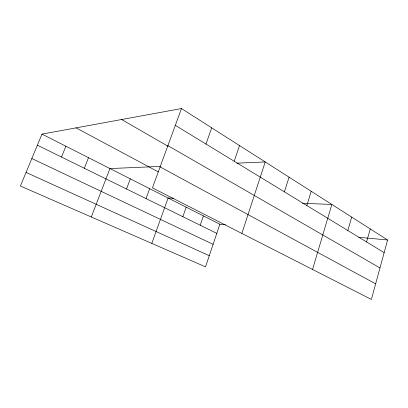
<?xml version="1.0" encoding="UTF-8"?>
<svg xmlns="http://www.w3.org/2000/svg" width="408" height="408" viewBox="0 0 408 408"><rect width="100%" height="100%" fill="white"/><g stroke="black" fill="none" stroke-linecap="round" stroke-linejoin="round"><path stroke-width="0.61" d="M387.6 239.991L371.382 299.441L152.434 187.864L181.473 108.559L387.6 239.991L358.795 237.288M366.583 241.954L370.24 228.924M347.83 230.52L351.696 217.102M312.538 269.453L331.857 204.449L302.455 203.296M306.852 205.535L311.217 191.286M284.417 191.857L289.063 177.164M241.852 233.432L265.231 161.966L236.956 163.164M225.507 224.772L219.861 224.242L205.53 266.858L20.4 186.033L41.993 134.115L181.473 108.559M234.202 161.242L239.516 145.569M200.226 225.226L203.424 215.914M182.855 216.689L186.196 207.182M205.984 144.034L211.686 127.826M151.817 243.408L168.106 198.018L173.731 198.242M146.039 198.594L149.68 188.68M126.511 188.996L130.315 178.867M91.31 216.99L109.951 168.55L160.854 166.393M84.329 168.264L88.505 157.682M61.501 157.044L65.882 146.222M26.061 172.416L209.279 255.714M31.839 158.534L213.109 244.326M37.383 145.197L216.796 233.366M41.993 134.115L219.861 224.242M76.021 127.883L158.401 171.926M160.109 166.903L375.64 283.83M167.892 145.646L379.981 267.923M121.615 119.524L168.111 146.304M175.323 125.343L384.142 252.659"/></g></svg>
